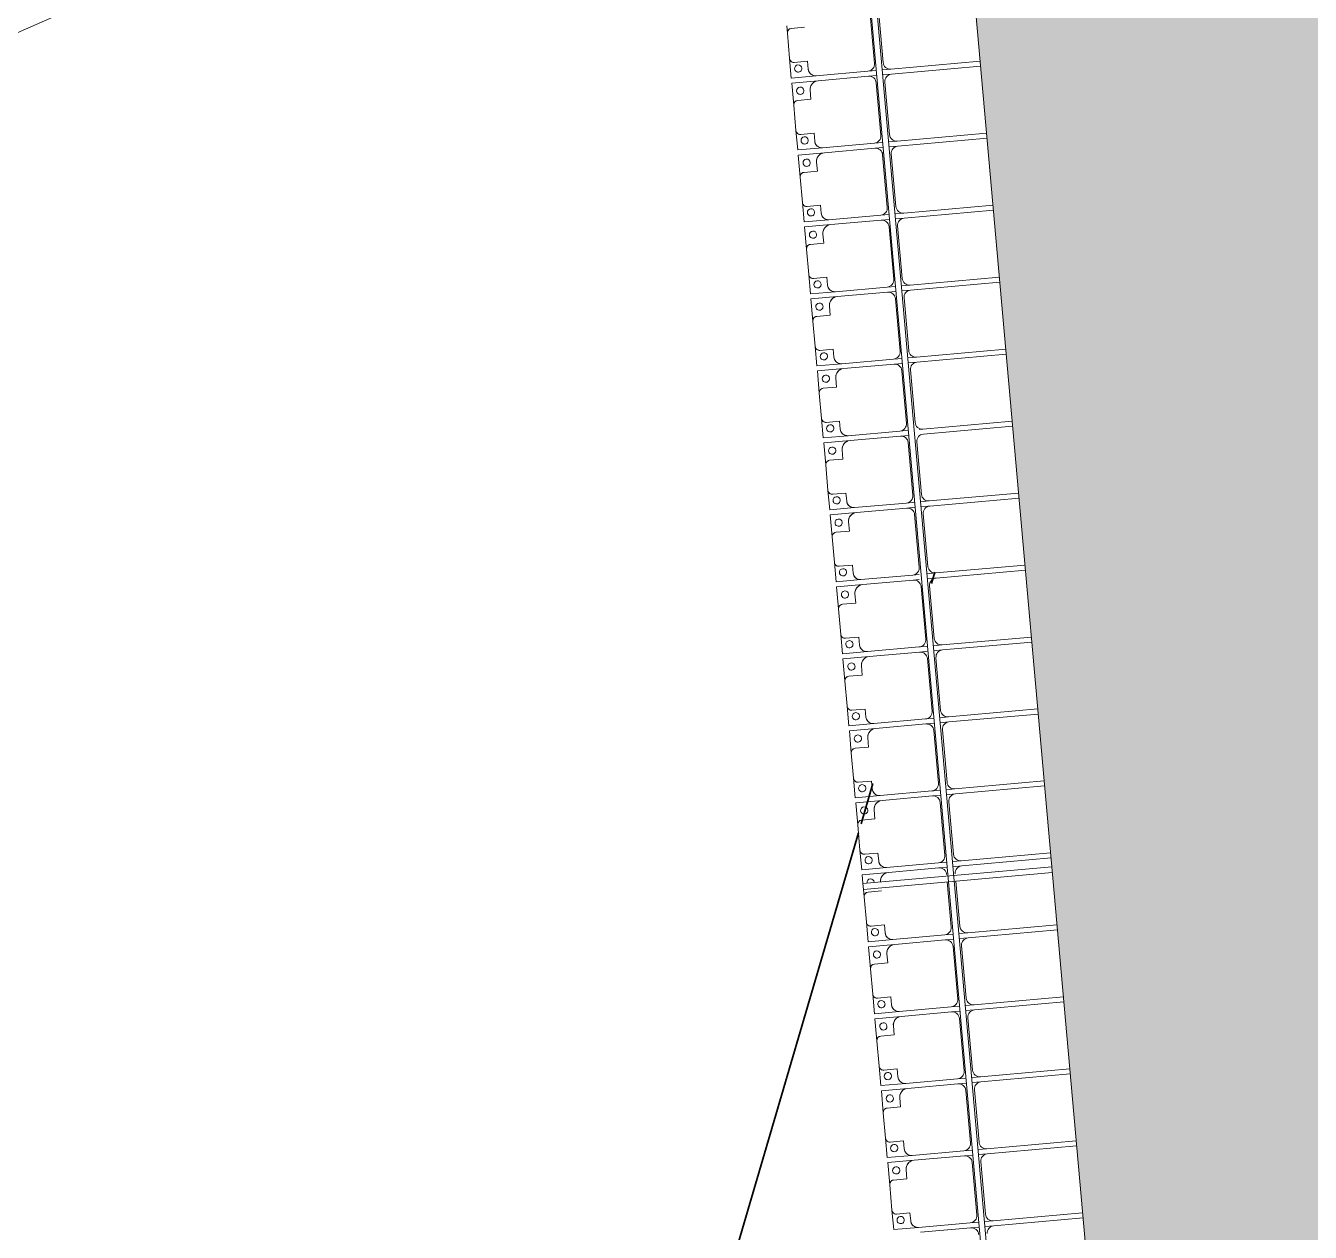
# Model space of a CAD drawing. Header units: millimetres. Extents: x -861324 to 439029, y -308065 to 694685.
# Drawn here: x -86025 to -77136, y -948 to 7401 of the extents above; entities that cross this region are included whole.
import ezdxf

# ---------------------------------------------------------------- set-up
doc = ezdxf.new("R2010")
doc.units = ezdxf.units.MM
for name, color, linetype, lineweight in [('A-DETL-GENF', 92, 'Continuous', 9), ('A-DETL-THIN', 151, 'Continuous', 9), ('A-GENM', 13, 'Continuous', 9), ('C-TOPO-MAJR', 7, 'Continuous', 35), ('C-TOPO-MINR', 7, 'Continuous', 9), ('S-BEAM', 12, 'Continuous', 9)]:
    doc.layers.add(name, color=color, linetype=linetype, lineweight=lineweight)

# ---------------------------------------------------------------- blocks, each defined once
blk = doc.blocks.new('Dải phao đi lại kèm đỡ invester - DẢI PHAO ĐI LẠI-19658-BỐ TRÍ BÈ PIN HỒ BẢN MÒNG')
at = {"layer": 'A-GENM', "color": 7}
for p, q in [((156723.4, -620.3), (156723.4, 0)), ((156758.4, 0), (156758.4, -620.3)), ((157723.4, -620.3), (157723.4, 0)), ((157758.4, 0), (157758.4, -620.3)), ((158723.4, -620.3), (158723.4, 0)), ((159258.4, 0), (159258.4, -620.3)), ((160223.4, -620.3), (160223.4, 0)), ((160258.4, 0), (160258.4, -620.3)), ((161223.4, -620.3), (161223.4, 0)), ((161258.4, 0), (161258.4, -620.3)), ((162223.4, -620.3), (162223.4, 0)), ((162258.4, 0), (162258.4, -620.3)), ((162758.4, 0), (162758.4, -620.3)), ((163223.4, -620.3), (163223.4, 0)), ((163758.4, 0), (163758.4, -620.3)), ((164723.4, -620.3), (164723.4, 0)), ((164758.4, 0), (164758.4, -620.3)), ((157223.4, -620.3), (157223.4, 0)), ((157258.4, 0), (157258.4, -620.3)), ((158223.4, -620.3), (158223.4, 0)), ((158258.4, 0), (158258.4, -620.3)), ((158758.4, 0), (158758.4, -620.3)), ((159223.4, -620.3), (159223.4, 0)), ((159723.4, -620.3), (159723.4, 0)), ((159758.4, 0), (159758.4, -620.3)), ((160723.4, -620.3), (160723.4, 0)), ((160758.4, 0), (160758.4, -620.3)), ((161723.4, -620.3), (161723.4, 0)), ((161758.4, 0), (161758.4, -620.3)), ((162723.4, -620.3), (162723.4, 0)), ((163258.4, 0), (163258.4, -620.3)), ((163723.4, -620.3), (163723.4, 0)), ((164223.4, -620.3), (164223.4, 0)), ((164258.4, 0), (164258.4, -620.3)), ((156723.4, -620.3), (156723.4, -681.1)), ((156758.4, -681.1), (156758.4, -620.3)), ((157223.4, -620.3), (157223.4, -681.1)), ((157258.4, -681.1), (157258.4, -620.3)), ((157723.4, -620.3), (157723.4, -681.1)), ((157758.4, -681.1), (157758.4, -620.3)), ((158223.4, -620.3), (158223.4, -681.1)), ((158258.4, -681.1), (158258.4, -620.3)), ((158723.4, -620.3), (158723.4, -681.1)), ((158758.4, -681.1), (158758.4, -620.3)), ((159223.4, -620.3), (159223.4, -646.3)), ((159723.4, -620.3), (159723.4, -681.1)), ((159758.4, -681.1), (159758.4, -620.3)), ((160223.4, -620.3), (160223.4, -681.1)), ((160258.4, -681.1), (160258.4, -620.3)), ((160723.4, -620.3), (160723.4, -681.1)), ((160758.4, -681.1), (160758.4, -620.3)), ((161223.4, -620.3), (161223.4, -681.1)), ((161258.4, -681.1), (161258.4, -620.3)), ((161723.4, -620.3), (161723.4, -681.1)), ((161758.4, -681.1), (161758.4, -620.3)), ((162223.4, -620.3), (162223.4, -681.1)), ((162258.4, -681.1), (162258.4, -620.3)), ((162723.4, -620.3), (162723.4, -681.1)), ((162758.4, -681.1), (162758.4, -620.3)), ((163223.4, -620.3), (163223.4, -681.1)), ((163258.4, -681.1), (163258.4, -620.3)), ((163723.4, -620.3), (163723.4, -681.1)), ((163758.4, -681.1), (163758.4, -620.3)), ((164223.4, -620.3), (164223.4, -681.1)), ((164258.4, -681.1), (164258.4, -620.3)), ((164723.4, -620.3), (164723.4, -681.1)), ((164758.4, -681.1), (164758.4, -620.3)), ((156360, -670.3), (156673.4, -670.3)), ((156808.4, -670.3), (157173.4, -670.3)), ((157308.4, -670.3), (157673.4, -670.3)), ((157808.4, -670.3), (158173.4, -670.3)), ((158308.4, -670.3), (158673.4, -670.3)), ((158808.4, -670.3), (159173.4, -670.3)), ((159308.4, -670.3), (159673.4, -670.3)), ((159808.4, -670.3), (160173.4, -670.3)), ((160308.4, -670.3), (160673.4, -670.3)), ((160808.4, -670.3), (161173.4, -670.3)), ((161308.4, -670.3), (161673.4, -670.3)), ((161808.4, -670.3), (162173.4, -670.3)), ((162360, -670.3), (162673.4, -670.3)), ((162808.4, -670.3), (163173.4, -670.3)), ((163308.4, -670.3), (163673.4, -670.3)), ((163808.4, -670.3), (164173.4, -670.3)), ((164308.4, -670.3), (164673.4, -670.3)), ((156673.4, -729.7), (156360, -729.7)), ((156723.4, -721.1), (156723.4, -779.7)), ((156723.4, -1139.7), (156723.4, -779.7)), ((156758.4, -779.7), (156758.4, -721.1)), ((156758.4, -779.7), (156758.4, -1129.7)), ((157173.4, -729.7), (156808.4, -729.7)), ((157223.4, -721.1), (157223.4, -779.7)), ((157223.4, -1139.7), (157223.4, -779.7)), ((157258.4, -779.7), (157258.4, -721.1)), ((157258.4, -779.7), (157258.4, -1129.7)), ((157673.4, -729.7), (157308.4, -729.7)), ((157723.4, -721.1), (157723.4, -779.7)), ((157723.4, -1139.7), (157723.4, -779.7)), ((157758.4, -779.7), (157758.4, -721.1)), ((157758.4, -779.7), (157758.4, -1129.7)), ((158173.4, -729.7), (157808.4, -729.7)), ((158223.4, -721.1), (158223.4, -779.7)), ((158223.4, -1139.7), (158223.4, -779.7)), ((158258.4, -779.7), (158258.4, -721.1)), ((158258.4, -779.7), (158258.4, -1129.7)), ((158673.4, -729.7), (158308.4, -729.7)), ((158723.4, -721.1), (158723.4, -779.7)), ((158723.4, -1139.7), (158723.4, -779.7)), ((158758.4, -779.7), (158758.4, -721.1)), ((158758.4, -779.7), (158758.4, -1129.7)), ((159173.4, -729.7), (158808.4, -729.7)), ((159223.4, -721.1), (159223.4, -779.7)), ((159223.4, -1139.7), (159223.4, -779.7)), ((159258.4, -779.7), (159258.4, -721.1)), ((159258.4, -779.7), (159258.4, -1129.7)), ((159673.4, -729.7), (159308.4, -729.7)), ((159723.4, -721.1), (159723.4, -779.7)), ((159723.4, -1139.7), (159723.4, -779.7)), ((159758.4, -779.7), (159758.4, -721.1)), ((159758.4, -779.7), (159758.4, -1129.7)), ((160173.4, -729.7), (159808.4, -729.7)), ((160223.4, -735.2), (160223.4, -779.7)), ((160223.4, -1139.7), (160223.4, -779.7)), ((160258.4, -779.7), (160258.4, -738.3)), ((160258.4, -779.7), (160258.4, -1129.7)), ((160673.4, -729.7), (160308.4, -729.7)), ((160723.4, -721.1), (160723.4, -779.7)), ((160723.4, -1139.7), (160723.4, -779.7)), ((160758.4, -779.7), (160758.4, -721.1)), ((160758.4, -779.7), (160758.4, -1129.7)), ((161173.4, -729.7), (160808.4, -729.7)), ((161223.4, -721.1), (161223.4, -779.7)), ((161223.4, -1139.7), (161223.4, -779.7)), ((161258.4, -779.7), (161258.4, -721.1)), ((161258.4, -779.7), (161258.4, -1129.7)), ((161673.4, -729.7), (161308.4, -729.7)), ((161723.4, -721.1), (161723.4, -779.7)), ((161723.4, -1139.7), (161723.4, -779.7)), ((161758.4, -779.7), (161758.4, -721.1)), ((161758.4, -779.7), (161758.4, -1129.7)), ((162173.4, -729.7), (161808.4, -729.7)), ((162223.4, -721.1), (162223.4, -779.7)), ((162223.4, -1139.7), (162223.4, -779.7)), ((162258.4, -779.7), (162258.4, -721.1)), ((162258.4, -779.7), (162258.4, -1129.7)), ((162673.4, -729.7), (162360, -729.7)), ((162723.4, -721.1), (162723.4, -779.7)), ((162723.4, -1139.7), (162723.4, -779.7)), ((162758.4, -779.7), (162758.4, -721.1)), ((162758.4, -779.7), (162758.4, -1129.7)), ((163173.4, -729.7), (162808.4, -729.7)), ((163223.4, -721.1), (163223.4, -779.7)), ((163223.4, -1139.7), (163223.4, -779.7)), ((163258.4, -779.7), (163258.4, -721.1)), ((163258.4, -779.7), (163258.4, -1129.7)), ((163673.4, -729.7), (163308.4, -729.7)), ((163723.4, -721.1), (163723.4, -779.7)), ((163723.4, -1139.7), (163723.4, -779.7)), ((163758.4, -779.7), (163758.4, -721.1)), ((163758.4, -779.7), (163758.4, -1129.7)), ((164173.4, -729.7), (163808.4, -729.7)), ((164223.4, -721.1), (164223.4, -779.7)), ((164223.4, -1139.7), (164223.4, -779.7)), ((164258.4, -779.7), (164258.4, -721.1)), ((164258.4, -779.7), (164258.4, -1129.7)), ((164673.4, -729.7), (164308.4, -729.7)), ((164723.4, -721.1), (164723.4, -779.7)), ((164723.4, -1139.7), (164723.4, -779.7)), ((164758.4, -779.7), (164758.4, -721.1)), ((164758.4, -779.7), (164758.4, -1129.7)), ((156381.8, -1189.7), (156381.8, -1282.2)), ((156618.2, -1282.2), (156618.2, -1189.7)), ((156618.2, -1189.7), (156673.4, -1189.7)), ((156818.4, -1189.7), (156881.8, -1189.7)), ((156881.8, -1189.7), (156881.8, -1282.2)), ((157118.2, -1282.2), (157118.2, -1189.7)), ((157118.2, -1189.7), (157173.4, -1189.7)), ((157318.4, -1189.7), (157381.8, -1189.7)), ((157381.8, -1189.7), (157381.8, -1282.2)), ((157618.2, -1282.2), (157618.2, -1189.7)), ((157618.2, -1189.7), (157673.4, -1189.7)), ((157818.4, -1189.7), (157881.8, -1189.7)), ((157881.8, -1189.7), (157881.8, -1282.2)), ((158118.2, -1282.2), (158118.2, -1189.7)), ((158118.2, -1189.7), (158173.4, -1189.7)), ((158318.4, -1189.7), (158381.8, -1189.7)), ((158381.8, -1189.7), (158381.8, -1282.2)), ((158618.2, -1282.2), (158618.2, -1189.7)), ((158618.2, -1189.7), (158673.4, -1189.7)), ((158818.4, -1189.7), (158881.8, -1189.7)), ((158881.8, -1189.7), (158881.8, -1282.2)), ((159118.2, -1282.2), (159118.2, -1189.7)), ((159118.2, -1189.7), (159173.4, -1189.7)), ((159318.4, -1189.7), (159381.8, -1189.7)), ((159381.8, -1189.7), (159381.8, -1282.2)), ((159618.2, -1282.2), (159618.2, -1189.7)), ((159618.2, -1189.7), (159673.4, -1189.7)), ((159818.4, -1189.7), (159881.8, -1189.7)), ((159881.8, -1189.7), (159881.8, -1282.2)), ((160118.2, -1282.2), (160118.2, -1189.7)), ((160118.2, -1189.7), (160173.4, -1189.7)), ((160318.4, -1189.7), (160381.8, -1189.7)), ((160381.8, -1189.7), (160381.8, -1282.2)), ((160618.2, -1282.2), (160618.2, -1189.7)), ((160618.2, -1189.7), (160673.4, -1189.7)), ((160818.4, -1189.7), (160881.8, -1189.7)), ((160881.8, -1189.7), (160881.8, -1282.2)), ((161118.2, -1282.2), (161118.2, -1189.7)), ((161118.2, -1189.7), (161173.4, -1189.7)), ((161318.4, -1189.7), (161381.8, -1189.7)), ((161381.8, -1189.7), (161381.8, -1282.2)), ((161618.2, -1282.2), (161618.2, -1189.7)), ((161618.2, -1189.7), (161673.4, -1189.7)), ((161818.4, -1189.7), (161881.8, -1189.7)), ((161881.8, -1189.7), (161881.8, -1282.2)), ((162118.2, -1282.2), (162118.2, -1189.7)), ((162118.2, -1189.7), (162173.4, -1189.7)), ((162381.8, -1189.7), (162381.8, -1282.2)), ((162618.2, -1282.2), (162618.2, -1189.7)), ((162618.2, -1189.7), (162673.4, -1189.7)), ((162818.4, -1189.7), (162881.8, -1189.7)), ((162881.8, -1189.7), (162881.8, -1282.2)), ((163118.2, -1282.2), (163118.2, -1189.7)), ((163118.2, -1189.7), (163173.4, -1189.7)), ((163318.4, -1189.7), (163381.8, -1189.7)), ((163381.8, -1189.7), (163381.8, -1282.2)), ((163618.2, -1282.2), (163618.2, -1189.7)), ((163618.2, -1189.7), (163673.4, -1189.7)), ((163818.4, -1189.7), (163881.8, -1189.7)), ((163881.8, -1189.7), (163881.8, -1282.2)), ((164118.2, -1282.2), (164118.2, -1189.7)), ((164118.2, -1189.7), (164173.4, -1189.7)), ((164318.4, -1189.7), (164381.8, -1189.7)), ((164381.8, -1189.7), (164381.8, -1282.2)), ((164618.2, -1282.2), (164618.2, -1189.7)), ((164618.2, -1189.7), (164673.4, -1189.7)), ((156411.8, -1312.2), (156588.2, -1312.2)), ((156911.8, -1312.2), (157088.2, -1312.2)), ((157411.8, -1312.2), (157588.2, -1312.2)), ((157911.8, -1312.2), (158088.2, -1312.2)), ((158411.8, -1312.2), (158588.2, -1312.2)), ((158911.8, -1312.2), (159088.2, -1312.2)), ((159411.8, -1312.2), (159588.2, -1312.2)), ((159911.8, -1312.2), (160088.2, -1312.2)), ((160411.8, -1312.2), (160588.2, -1312.2)), ((160911.8, -1312.2), (161088.2, -1312.2)), ((161411.8, -1312.2), (161588.2, -1312.2)), ((161911.8, -1312.2), (162088.2, -1312.2)), ((162411.8, -1312.2), (162588.2, -1312.2)), ((162911.8, -1312.2), (163088.2, -1312.2)), ((163411.8, -1312.2), (163588.2, -1312.2)), ((163911.8, -1312.2), (164088.2, -1312.2)), ((164411.8, -1312.2), (164588.2, -1312.2))]:
    blk.add_line(p, q, dxfattribs=at)
at = {"layer": 'A-GENM', "color": 9}
for p, q in [((156723.4, -620.3), (156723.4, -681.1)), ((156758.4, -681.1), (156758.4, -620.3)), ((157223.4, -620.3), (157223.4, -681.1)), ((157258.4, -681.1), (157258.4, -620.3)), ((157723.4, -620.3), (157723.4, -681.1)), ((157758.4, -681.1), (157758.4, -620.3)), ((158223.4, -620.3), (158223.4, -681.1)), ((158258.4, -681.1), (158258.4, -620.3)), ((158723.4, -620.3), (158723.4, -681.1)), ((158758.4, -681.1), (158758.4, -620.3)), ((159723.4, -620.3), (159723.4, -681.1)), ((159758.4, -681.1), (159758.4, -620.3)), ((160223.4, -620.3), (160223.4, -681.1)), ((160258.4, -681.1), (160258.4, -620.3)), ((160723.4, -620.3), (160723.4, -681.1)), ((160758.4, -681.1), (160758.4, -620.3)), ((161223.4, -620.3), (161223.4, -681.1)), ((161258.4, -681.1), (161258.4, -620.3)), ((161723.4, -620.3), (161723.4, -681.1)), ((161758.4, -681.1), (161758.4, -620.3)), ((162223.4, -620.3), (162223.4, -681.1)), ((162258.4, -681.1), (162258.4, -620.3)), ((162723.4, -620.3), (162723.4, -681.1)), ((162758.4, -681.1), (162758.4, -620.3)), ((163223.4, -620.3), (163223.4, -681.1)), ((163258.4, -681.1), (163258.4, -620.3)), ((163723.4, -620.3), (163723.4, -681.1)), ((163758.4, -681.1), (163758.4, -620.3)), ((164223.4, -620.3), (164223.4, -681.1)), ((164258.4, -681.1), (164258.4, -620.3)), ((164723.4, -620.3), (164723.4, -681.1)), ((164758.4, -681.1), (164758.4, -620.3)), ((156723.4, -721.1), (156723.4, -779.7)), ((156758.4, -779.7), (156758.4, -721.1)), ((157223.4, -721.1), (157223.4, -779.7)), ((157258.4, -779.7), (157258.4, -721.1)), ((157723.4, -721.1), (157723.4, -779.7)), ((157758.4, -779.7), (157758.4, -721.1)), ((158223.4, -721.1), (158223.4, -779.7)), ((158258.4, -779.7), (158258.4, -721.1)), ((158723.4, -721.1), (158723.4, -779.7)), ((158758.4, -779.7), (158758.4, -721.1)), ((159223.4, -721.1), (159223.4, -779.7)), ((159258.4, -779.7), (159258.4, -721.1)), ((159723.4, -721.1), (159723.4, -779.7)), ((159758.4, -779.7), (159758.4, -721.1)), ((160223.4, -735.2), (160223.4, -779.7)), ((160258.4, -779.7), (160258.4, -738.3)), ((160723.4, -721.1), (160723.4, -779.7)), ((160758.4, -779.7), (160758.4, -721.1)), ((161223.4, -721.1), (161223.4, -779.7)), ((161258.4, -779.7), (161258.4, -721.1)), ((161723.4, -721.1), (161723.4, -779.7)), ((161758.4, -779.7), (161758.4, -721.1)), ((162223.4, -721.1), (162223.4, -779.7)), ((162258.4, -779.7), (162258.4, -721.1)), ((162723.4, -721.1), (162723.4, -779.7)), ((162758.4, -779.7), (162758.4, -721.1)), ((163223.4, -721.1), (163223.4, -779.7)), ((163258.4, -779.7), (163258.4, -721.1)), ((163723.4, -721.1), (163723.4, -779.7)), ((163758.4, -779.7), (163758.4, -721.1)), ((164223.4, -721.1), (164223.4, -779.7)), ((164258.4, -779.7), (164258.4, -721.1)), ((164723.4, -721.1), (164723.4, -779.7)), ((164758.4, -779.7), (164758.4, -721.1)), ((156723.4, -1139.7), (156723.4, -1312.2)), ((156723.4, -1312.2), (156723.4, -1139.7)), ((156758.4, -1312.2), (156758.4, -1129.7)), ((156758.4, -1129.7), (156758.4, -1312.2)), ((157223.4, -1139.7), (157223.4, -1312.2)), ((157223.4, -1312.2), (157223.4, -1139.7)), ((157258.4, -1312.2), (157258.4, -1129.7)), ((157258.4, -1129.7), (157258.4, -1312.2)), ((157723.4, -1139.7), (157723.4, -1312.2)), ((157723.4, -1312.2), (157723.4, -1139.7)), ((157758.4, -1312.2), (157758.4, -1129.7)), ((157758.4, -1129.7), (157758.4, -1312.2)), ((158223.4, -1139.7), (158223.4, -1312.2)), ((158223.4, -1312.2), (158223.4, -1139.7)), ((158258.4, -1312.2), (158258.4, -1129.7)), ((158258.4, -1129.7), (158258.4, -1312.2)), ((158723.4, -1139.7), (158723.4, -1312.2)), ((158723.4, -1312.2), (158723.4, -1139.7)), ((158758.4, -1312.2), (158758.4, -1129.7)), ((158758.4, -1129.7), (158758.4, -1312.2)), ((159223.4, -1139.7), (159223.4, -1312.2)), ((159223.4, -1312.2), (159223.4, -1139.7)), ((159258.4, -1312.2), (159258.4, -1129.7)), ((159258.4, -1129.7), (159258.4, -1312.2)), ((159723.4, -1139.7), (159723.4, -1312.2)), ((159723.4, -1312.2), (159723.4, -1139.7)), ((159758.4, -1312.2), (159758.4, -1129.7)), ((159758.4, -1129.7), (159758.4, -1312.2)), ((160223.4, -1139.7), (160223.4, -1312.2)), ((160223.4, -1312.2), (160223.4, -1139.7)), ((160258.4, -1312.2), (160258.4, -1129.7)), ((160258.4, -1129.7), (160258.4, -1312.2)), ((160723.4, -1139.7), (160723.4, -1312.2)), ((160723.4, -1312.2), (160723.4, -1139.7)), ((160758.4, -1312.2), (160758.4, -1129.7)), ((160758.4, -1129.7), (160758.4, -1312.2)), ((161223.4, -1139.7), (161223.4, -1312.2)), ((161223.4, -1312.2), (161223.4, -1139.7)), ((161258.4, -1312.2), (161258.4, -1129.7)), ((161258.4, -1129.7), (161258.4, -1312.2)), ((161723.4, -1139.7), (161723.4, -1312.2)), ((161723.4, -1312.2), (161723.4, -1139.7)), ((161758.4, -1312.2), (161758.4, -1129.7)), ((161758.4, -1129.7), (161758.4, -1312.2)), ((162223.4, -1139.7), (162223.4, -1312.2)), ((162223.4, -1312.2), (162223.4, -1139.7)), ((162258.4, -1312.2), (162258.4, -1129.7)), ((162258.4, -1129.7), (162258.4, -1312.2)), ((162723.4, -1139.7), (162723.4, -1312.2)), ((162723.4, -1312.2), (162723.4, -1139.7)), ((162758.4, -1312.2), (162758.4, -1129.7)), ((162758.4, -1129.7), (162758.4, -1312.2)), ((163223.4, -1139.7), (163223.4, -1312.2)), ((163223.4, -1312.2), (163223.4, -1139.7)), ((163258.4, -1312.2), (163258.4, -1129.7)), ((163258.4, -1129.7), (163258.4, -1312.2)), ((163723.4, -1139.7), (163723.4, -1312.2)), ((163723.4, -1312.2), (163723.4, -1139.7)), ((163758.4, -1312.2), (163758.4, -1129.7)), ((163758.4, -1129.7), (163758.4, -1312.2)), ((164223.4, -1139.7), (164223.4, -1312.2)), ((164223.4, -1312.2), (164223.4, -1139.7)), ((164258.4, -1312.2), (164258.4, -1129.7)), ((164258.4, -1129.7), (164258.4, -1312.2)), ((164723.4, -1139.7), (164723.4, -1312.2)), ((164723.4, -1312.2), (164723.4, -1139.7)), ((156381.8, -1282.2), (156381.8, -1189.7)), ((156381.8, -1189.7), (156381.8, -1282.2)), ((156381.8, -1282.2), (156381.8, -1189.7)), ((156673.4, -1189.7), (156618.2, -1189.7)), ((156618.2, -1189.7), (156618.2, -1282.2)), ((156618.2, -1282.2), (156618.2, -1189.7)), ((156618.2, -1189.7), (156618.2, -1282.2)), ((156618.2, -1189.7), (156673.4, -1189.7)), ((156673.4, -1189.7), (156618.2, -1189.7)), ((156881.8, -1189.7), (156818.4, -1189.7)), ((156818.4, -1189.7), (156881.8, -1189.7)), ((156881.8, -1189.7), (156818.4, -1189.7)), ((156881.8, -1282.2), (156881.8, -1189.7)), ((156881.8, -1189.7), (156881.8, -1282.2)), ((156881.8, -1282.2), (156881.8, -1189.7)), ((157173.4, -1189.7), (157118.2, -1189.7)), ((157118.2, -1189.7), (157118.2, -1282.2)), ((157118.2, -1282.2), (157118.2, -1189.7)), ((157118.2, -1189.7), (157118.2, -1282.2)), ((157118.2, -1189.7), (157173.4, -1189.7)), ((157173.4, -1189.7), (157118.2, -1189.7)), ((157381.8, -1189.7), (157318.4, -1189.7)), ((157318.4, -1189.7), (157381.8, -1189.7)), ((157381.8, -1189.7), (157318.4, -1189.7)), ((157381.8, -1282.2), (157381.8, -1189.7)), ((157381.8, -1189.7), (157381.8, -1282.2)), ((157381.8, -1282.2), (157381.8, -1189.7)), ((157673.4, -1189.7), (157618.2, -1189.7)), ((157618.2, -1189.7), (157618.2, -1282.2)), ((157618.2, -1282.2), (157618.2, -1189.7)), ((157618.2, -1189.7), (157618.2, -1282.2)), ((157618.2, -1189.7), (157673.4, -1189.7)), ((157673.4, -1189.7), (157618.2, -1189.7)), ((157881.8, -1189.7), (157818.4, -1189.7)), ((157818.4, -1189.7), (157881.8, -1189.7)), ((157881.8, -1189.7), (157818.4, -1189.7)), ((157881.8, -1282.2), (157881.8, -1189.7)), ((157881.8, -1189.7), (157881.8, -1282.2)), ((157881.8, -1282.2), (157881.8, -1189.7)), ((158173.4, -1189.7), (158118.2, -1189.7)), ((158118.2, -1189.7), (158118.2, -1282.2)), ((158118.2, -1282.2), (158118.2, -1189.7)), ((158118.2, -1189.7), (158118.2, -1282.2)), ((158118.2, -1189.7), (158173.4, -1189.7)), ((158173.4, -1189.7), (158118.2, -1189.7)), ((158381.8, -1189.7), (158318.4, -1189.7)), ((158318.4, -1189.7), (158381.8, -1189.7)), ((158381.8, -1189.7), (158318.4, -1189.7)), ((158381.8, -1282.2), (158381.8, -1189.7)), ((158381.8, -1189.7), (158381.8, -1282.2)), ((158381.8, -1282.2), (158381.8, -1189.7)), ((158673.4, -1189.7), (158618.2, -1189.7)), ((158618.2, -1189.7), (158618.2, -1282.2)), ((158618.2, -1282.2), (158618.2, -1189.7)), ((158618.2, -1189.7), (158618.2, -1282.2)), ((158618.2, -1189.7), (158673.4, -1189.7)), ((158673.4, -1189.7), (158618.2, -1189.7)), ((158881.8, -1189.7), (158818.4, -1189.7)), ((158818.4, -1189.7), (158881.8, -1189.7)), ((158881.8, -1189.7), (158818.4, -1189.7)), ((158881.8, -1282.2), (158881.8, -1189.7)), ((158881.8, -1189.7), (158881.8, -1282.2)), ((158881.8, -1282.2), (158881.8, -1189.7)), ((159173.4, -1189.7), (159118.2, -1189.7)), ((159118.2, -1189.7), (159118.2, -1282.2)), ((159118.2, -1282.2), (159118.2, -1189.7)), ((159118.2, -1189.7), (159118.2, -1282.2)), ((159118.2, -1189.7), (159173.4, -1189.7)), ((159173.4, -1189.7), (159118.2, -1189.7)), ((159381.8, -1189.7), (159318.4, -1189.7)), ((159318.4, -1189.7), (159381.8, -1189.7)), ((159381.8, -1189.7), (159318.4, -1189.7)), ((159381.8, -1282.2), (159381.8, -1189.7)), ((159381.8, -1189.7), (159381.8, -1282.2)), ((159381.8, -1282.2), (159381.8, -1189.7)), ((159673.4, -1189.7), (159618.2, -1189.7)), ((159618.2, -1189.7), (159618.2, -1282.2)), ((159618.2, -1282.2), (159618.2, -1189.7)), ((159618.2, -1189.7), (159618.2, -1282.2)), ((159618.2, -1189.7), (159673.4, -1189.7)), ((159673.4, -1189.7), (159618.2, -1189.7)), ((159881.8, -1189.7), (159818.4, -1189.7)), ((159818.4, -1189.7), (159881.8, -1189.7)), ((159881.8, -1189.7), (159818.4, -1189.7)), ((159881.8, -1282.2), (159881.8, -1189.7)), ((159881.8, -1189.7), (159881.8, -1282.2)), ((159881.8, -1282.2), (159881.8, -1189.7)), ((160173.4, -1189.7), (160118.2, -1189.7)), ((160118.2, -1189.7), (160118.2, -1282.2)), ((160118.2, -1282.2), (160118.2, -1189.7)), ((160118.2, -1189.7), (160118.2, -1282.2)), ((160118.2, -1189.7), (160173.4, -1189.7)), ((160173.4, -1189.7), (160118.2, -1189.7)), ((160381.8, -1189.7), (160318.4, -1189.7)), ((160318.4, -1189.7), (160381.8, -1189.7)), ((160381.8, -1189.7), (160318.4, -1189.7)), ((160381.8, -1282.2), (160381.8, -1189.7)), ((160381.8, -1189.7), (160381.8, -1282.2)), ((160381.8, -1282.2), (160381.8, -1189.7)), ((160673.4, -1189.7), (160618.2, -1189.7)), ((160618.2, -1189.7), (160618.2, -1282.2)), ((160618.2, -1282.2), (160618.2, -1189.7)), ((160618.2, -1189.7), (160618.2, -1282.2)), ((160618.2, -1189.7), (160673.4, -1189.7)), ((160673.4, -1189.7), (160618.2, -1189.7)), ((160881.8, -1189.7), (160818.4, -1189.7)), ((160818.4, -1189.7), (160881.8, -1189.7)), ((160881.8, -1189.7), (160818.4, -1189.7)), ((160881.8, -1282.2), (160881.8, -1189.7)), ((160881.8, -1189.7), (160881.8, -1282.2)), ((160881.8, -1282.2), (160881.8, -1189.7)), ((161173.4, -1189.7), (161118.2, -1189.7)), ((161118.2, -1189.7), (161118.2, -1282.2)), ((161118.2, -1282.2), (161118.2, -1189.7)), ((161118.2, -1189.7), (161118.2, -1282.2)), ((161118.2, -1189.7), (161173.4, -1189.7)), ((161173.4, -1189.7), (161118.2, -1189.7)), ((161381.8, -1189.7), (161318.4, -1189.7)), ((161318.4, -1189.7), (161381.8, -1189.7)), ((161381.8, -1189.7), (161318.4, -1189.7)), ((161381.8, -1282.2), (161381.8, -1189.7)), ((161381.8, -1189.7), (161381.8, -1282.2)), ((161381.8, -1282.2), (161381.8, -1189.7)), ((161673.4, -1189.7), (161618.2, -1189.7)), ((161618.2, -1189.7), (161618.2, -1282.2)), ((161618.2, -1282.2), (161618.2, -1189.7)), ((161618.2, -1189.7), (161618.2, -1282.2)), ((161618.2, -1189.7), (161673.4, -1189.7)), ((161673.4, -1189.7), (161618.2, -1189.7)), ((161881.8, -1189.7), (161818.4, -1189.7)), ((161818.4, -1189.7), (161881.8, -1189.7)), ((161881.8, -1189.7), (161818.4, -1189.7)), ((161881.8, -1282.2), (161881.8, -1189.7)), ((161881.8, -1189.7), (161881.8, -1282.2)), ((161881.8, -1282.2), (161881.8, -1189.7)), ((162173.4, -1189.7), (162118.2, -1189.7)), ((162118.2, -1189.7), (162118.2, -1282.2)), ((162118.2, -1282.2), (162118.2, -1189.7)), ((162118.2, -1189.7), (162118.2, -1282.2)), ((162118.2, -1189.7), (162173.4, -1189.7)), ((162173.4, -1189.7), (162118.2, -1189.7)), ((162381.8, -1282.2), (162381.8, -1189.7)), ((162381.8, -1189.7), (162381.8, -1282.2)), ((162381.8, -1282.2), (162381.8, -1189.7)), ((162673.4, -1189.7), (162618.2, -1189.7)), ((162618.2, -1189.7), (162618.2, -1282.2)), ((162618.2, -1282.2), (162618.2, -1189.7)), ((162618.2, -1189.7), (162618.2, -1282.2)), ((162618.2, -1189.7), (162673.4, -1189.7)), ((162673.4, -1189.7), (162618.2, -1189.7)), ((162881.8, -1189.7), (162818.4, -1189.7)), ((162818.4, -1189.7), (162881.8, -1189.7)), ((162881.8, -1189.7), (162818.4, -1189.7)), ((162881.8, -1282.2), (162881.8, -1189.7)), ((162881.8, -1189.7), (162881.8, -1282.2)), ((162881.8, -1282.2), (162881.8, -1189.7)), ((163173.4, -1189.7), (163118.2, -1189.7)), ((163118.2, -1189.7), (163118.2, -1282.2)), ((163118.2, -1282.2), (163118.2, -1189.7)), ((163118.2, -1189.7), (163118.2, -1282.2)), ((163118.2, -1189.7), (163173.4, -1189.7)), ((163173.4, -1189.7), (163118.2, -1189.7)), ((163381.8, -1189.7), (163318.4, -1189.7)), ((163318.4, -1189.7), (163381.8, -1189.7)), ((163381.8, -1189.7), (163318.4, -1189.7)), ((163381.8, -1282.2), (163381.8, -1189.7)), ((163381.8, -1189.7), (163381.8, -1282.2)), ((163381.8, -1282.2), (163381.8, -1189.7)), ((163673.4, -1189.7), (163618.2, -1189.7)), ((163618.2, -1189.7), (163618.2, -1282.2)), ((163618.2, -1282.2), (163618.2, -1189.7)), ((163618.2, -1189.7), (163618.2, -1282.2)), ((163618.2, -1189.7), (163673.4, -1189.7)), ((163673.4, -1189.7), (163618.2, -1189.7)), ((163881.8, -1189.7), (163818.4, -1189.7)), ((163818.4, -1189.7), (163881.8, -1189.7)), ((163881.8, -1189.7), (163818.4, -1189.7)), ((163881.8, -1282.2), (163881.8, -1189.7)), ((163881.8, -1189.7), (163881.8, -1282.2)), ((163881.8, -1282.2), (163881.8, -1189.7)), ((164173.4, -1189.7), (164118.2, -1189.7)), ((164118.2, -1189.7), (164118.2, -1282.2)), ((164118.2, -1282.2), (164118.2, -1189.7)), ((164118.2, -1189.7), (164118.2, -1282.2)), ((164118.2, -1189.7), (164173.4, -1189.7)), ((164173.4, -1189.7), (164118.2, -1189.7)), ((164381.8, -1189.7), (164318.4, -1189.7)), ((164318.4, -1189.7), (164381.8, -1189.7)), ((164381.8, -1189.7), (164318.4, -1189.7)), ((164381.8, -1282.2), (164381.8, -1189.7)), ((164381.8, -1189.7), (164381.8, -1282.2)), ((164381.8, -1282.2), (164381.8, -1189.7)), ((164673.4, -1189.7), (164618.2, -1189.7)), ((164618.2, -1189.7), (164618.2, -1282.2)), ((164618.2, -1282.2), (164618.2, -1189.7)), ((164618.2, -1189.7), (164618.2, -1282.2)), ((164618.2, -1189.7), (164673.4, -1189.7)), ((164673.4, -1189.7), (164618.2, -1189.7)), ((156411.8, -1312.2), (156360, -1312.2)), ((156360, -1312.2), (156411.8, -1312.2)), ((156723.4, -1312.2), (156588.2, -1312.2)), ((156588.2, -1312.2), (156723.4, -1312.2)), ((156911.8, -1312.2), (156758.4, -1312.2)), ((156758.4, -1312.2), (156911.8, -1312.2)), ((157223.4, -1312.2), (157088.2, -1312.2)), ((157088.2, -1312.2), (157223.4, -1312.2)), ((157411.8, -1312.2), (157258.4, -1312.2)), ((157258.4, -1312.2), (157411.8, -1312.2)), ((157723.4, -1312.2), (157588.2, -1312.2)), ((157588.2, -1312.2), (157723.4, -1312.2)), ((157911.8, -1312.2), (157758.4, -1312.2)), ((157758.4, -1312.2), (157911.8, -1312.2)), ((158223.4, -1312.2), (158088.2, -1312.2)), ((158088.2, -1312.2), (158223.4, -1312.2)), ((158411.8, -1312.2), (158258.4, -1312.2)), ((158258.4, -1312.2), (158411.8, -1312.2)), ((158723.4, -1312.2), (158588.2, -1312.2)), ((158588.2, -1312.2), (158723.4, -1312.2)), ((158911.8, -1312.2), (158758.4, -1312.2)), ((158758.4, -1312.2), (158911.8, -1312.2)), ((159223.4, -1312.2), (159088.2, -1312.2)), ((159088.2, -1312.2), (159223.4, -1312.2)), ((159411.8, -1312.2), (159258.4, -1312.2)), ((159258.4, -1312.2), (159411.8, -1312.2)), ((159723.4, -1312.2), (159588.2, -1312.2)), ((159588.2, -1312.2), (159723.4, -1312.2)), ((159911.8, -1312.2), (159758.4, -1312.2)), ((159758.4, -1312.2), (159911.8, -1312.2)), ((160223.4, -1312.2), (160088.2, -1312.2)), ((160088.2, -1312.2), (160223.4, -1312.2)), ((160411.8, -1312.2), (160258.4, -1312.2)), ((160258.4, -1312.2), (160411.8, -1312.2)), ((160723.4, -1312.2), (160588.2, -1312.2)), ((160588.2, -1312.2), (160723.4, -1312.2)), ((160911.8, -1312.2), (160758.4, -1312.2)), ((160758.4, -1312.2), (160911.8, -1312.2)), ((161223.4, -1312.2), (161088.2, -1312.2)), ((161088.2, -1312.2), (161223.4, -1312.2)), ((161411.8, -1312.2), (161258.4, -1312.2)), ((161258.4, -1312.2), (161411.8, -1312.2)), ((161723.4, -1312.2), (161588.2, -1312.2)), ((161588.2, -1312.2), (161723.4, -1312.2)), ((161911.8, -1312.2), (161758.4, -1312.2)), ((161758.4, -1312.2), (161911.8, -1312.2)), ((162223.4, -1312.2), (162088.2, -1312.2)), ((162088.2, -1312.2), (162223.4, -1312.2)), ((162320, -1312.2), (162258.4, -1312.2)), ((162258.4, -1312.2), (162320, -1312.2)), ((162411.8, -1312.2), (162360, -1312.2)), ((162360, -1312.2), (162411.8, -1312.2)), ((162723.4, -1312.2), (162588.2, -1312.2)), ((162588.2, -1312.2), (162723.4, -1312.2)), ((162911.8, -1312.2), (162758.4, -1312.2)), ((162758.4, -1312.2), (162911.8, -1312.2)), ((163223.4, -1312.2), (163088.2, -1312.2)), ((163088.2, -1312.2), (163223.4, -1312.2)), ((163411.8, -1312.2), (163258.4, -1312.2)), ((163258.4, -1312.2), (163411.8, -1312.2)), ((163723.4, -1312.2), (163588.2, -1312.2)), ((163588.2, -1312.2), (163723.4, -1312.2)), ((163911.8, -1312.2), (163758.4, -1312.2)), ((163758.4, -1312.2), (163911.8, -1312.2)), ((164223.4, -1312.2), (164088.2, -1312.2)), ((164088.2, -1312.2), (164223.4, -1312.2)), ((164411.8, -1312.2), (164258.4, -1312.2)), ((164258.4, -1312.2), (164411.8, -1312.2)), ((164723.4, -1312.2), (164588.2, -1312.2)), ((164588.2, -1312.2), (164723.4, -1312.2))]:
    blk.add_line(p, q, dxfattribs=at)
at = {"layer": 'A-GENM', "color": 7}
for centre, radius, start, end in [((156673.4, -620.3), 50, 270, 0), ((156808.4, -620.3), 50, 180, 270), ((157173.4, -620.3), 50, 270, 360), ((157308.4, -620.3), 50, 180, 270), ((157673.4, -620.3), 50, 270, 360), ((157808.4, -620.3), 50, 180, 270), ((158173.4, -620.3), 50, 270, 0), ((158308.4, -620.3), 50, 180, 270), ((158673.4, -620.3), 50, 270, 360), ((158808.4, -620.3), 50, 180, 270), ((159173.4, -620.3), 50, 270, 360), ((159308.4, -620.3), 50, 180, 270), ((159673.4, -620.3), 50, 270, 0), ((159808.4, -620.3), 50, 180, 270), ((160173.4, -620.3), 50, 270, 360), ((160308.4, -620.3), 50, 180, 270), ((160673.4, -620.3), 50, 270, 360), ((160808.4, -620.3), 50, 180, 270), ((161173.4, -620.3), 50, 270, 0), ((161308.4, -620.3), 50, 180, 270), ((161673.4, -620.3), 50, 270, 360), ((161808.4, -620.3), 50, 180, 270), ((162173.4, -620.3), 50, 270, 360), ((162308.4, -620.3), 50, 180, 270), ((162673.4, -620.3), 50, 270, 0), ((162808.4, -620.3), 50, 180, 270), ((163173.4, -620.3), 50, 270, 360), ((163308.4, -620.3), 50, 180, 270), ((163673.4, -620.3), 50, 270, 0), ((163808.4, -620.3), 50, 180, 270), ((164173.4, -620.3), 50, 270, 0), ((164308.4, -620.3), 50, 180, 270), ((164673.4, -620.3), 50, 270, 360), ((164808.4, -620.3), 50, 180, 270), ((156673.4, -779.7), 50, 360, 90), ((156808.4, -779.7), 50, 90, 180), ((157173.4, -779.7), 50, 360, 90), ((157308.4, -779.7), 50, 90, 180), ((157673.4, -779.7), 50, 360, 90), ((157808.4, -779.7), 50, 90, 180), ((158173.4, -779.7), 50, 360, 90), ((158308.4, -779.7), 50, 90, 180), ((158673.4, -779.7), 50, 360, 90), ((158808.4, -779.7), 50, 90, 180), ((159173.4, -779.7), 50, 360, 90), ((159308.4, -779.7), 50, 90, 180), ((159673.4, -779.7), 50, 360, 90), ((159808.4, -779.7), 50, 90, 180), ((160173.4, -779.7), 50, 360, 90), ((160308.4, -779.7), 50, 90, 180), ((160673.4, -779.7), 50, 0.01284, 90), ((160808.4, -779.7), 50, 90, 180), ((161173.4, -779.7), 50, 360, 90), ((161308.4, -779.7), 50, 90, 180), ((161673.4, -779.7), 50, 360, 90), ((161808.4, -779.7), 50, 90, 180), ((162173.4, -779.7), 50, 360, 90), ((162308.4, -779.7), 50, 90, 180), ((162673.4, -779.7), 50, 360, 90), ((162808.4, -779.7), 50, 90, 180), ((163173.4, -779.7), 50, 360, 90), ((163308.4, -779.7), 50, 90, 180), ((163673.4, -779.7), 50, 360, 90), ((163808.4, -779.7), 50, 90, 180), ((164173.4, -779.7), 50, 360, 90), ((164308.4, -779.7), 50, 90, 180), ((164673.4, -779.7), 50, 360, 90), ((164808.4, -779.7), 50, 90, 180), ((156673.4, -1139.7), 50, 270, 360), ((156818.4, -1129.7), 60, 180, 270), ((157173.4, -1139.7), 50, 270, 360), ((157318.4, -1129.7), 60, 180, 270), ((157673.4, -1139.7), 50, 270, 360), ((157818.4, -1129.7), 60, 180, 270), ((158173.4, -1139.7), 50, 270, 360), ((158318.4, -1129.7), 60, 180, 270), ((158673.4, -1139.7), 50, 270, 360), ((158818.4, -1129.7), 60, 180, 270), ((159173.4, -1139.7), 50, 270, 360), ((159318.4, -1129.7), 60, 180, 270), ((159673.4, -1139.7), 50, 270, 360), ((159818.4, -1129.7), 60, 180, 270), ((160173.4, -1139.7), 50, 270, 360), ((160318.4, -1129.7), 60, 180, 270), ((160673.4, -1139.7), 50, 270, 360), ((160818.4, -1129.7), 60, 180, 270), ((161173.4, -1139.7), 50, 270, 360), ((161318.4, -1129.7), 60, 180, 270), ((161673.4, -1139.7), 50, 270, 360), ((161818.4, -1129.7), 60, 180, 270), ((162173.4, -1139.7), 50, 270, 360), ((162318.4, -1129.7), 60, 180, 270), ((162673.4, -1139.7), 50, 270, 360), ((162818.4, -1129.7), 60, 180, 270), ((163173.4, -1139.7), 50, 270, 360), ((163318.4, -1129.7), 60, 180, 270), ((163673.4, -1139.7), 50, 270, 360), ((163818.4, -1129.7), 60, 180, 270), ((164173.4, -1139.7), 50, 270, 360), ((164318.4, -1129.7), 60, 180, 270), ((164673.4, -1139.7), 50, 270, 360), ((156411.8, -1282.2), 30, 180, 270), ((156588.2, -1282.2), 30, 270, 0), ((156911.8, -1282.2), 30, 180, 270), ((157088.2, -1282.2), 30, 270, 0), ((157411.8, -1282.2), 30, 180, 270), ((157588.2, -1282.2), 30, 270, 0), ((157911.8, -1282.2), 30, 180, 270), ((158088.2, -1282.2), 30, 270, 0), ((158411.8, -1282.2), 30, 180, 270), ((158588.2, -1282.2), 30, 270, 0), ((158911.8, -1282.2), 30, 180, 270), ((159088.2, -1282.2), 30, 270, 0), ((159411.8, -1282.2), 30, 180, 270), ((159588.2, -1282.2), 30, 270, 0), ((159911.8, -1282.2), 30, 180, 270), ((160088.2, -1282.2), 30, 270, 0), ((160411.8, -1282.2), 30, 180, 270), ((160588.2, -1282.2), 30, 270, 0), ((160911.8, -1282.2), 30, 180, 270), ((161088.2, -1282.2), 30, 270, 0), ((161411.8, -1282.2), 30, 180, 270), ((161588.2, -1282.2), 30, 270, 0), ((161911.8, -1282.2), 30, 180, 270), ((162088.2, -1282.2), 30, 270, 0), ((162411.8, -1282.2), 30, 180, 270), ((162588.2, -1282.2), 30, 270, 0), ((162911.8, -1282.2), 30, 180, 270), ((163088.2, -1282.2), 30, 270, 0), ((163411.8, -1282.2), 30, 180, 270), ((163588.2, -1282.2), 30, 270, 0), ((163911.8, -1282.2), 30, 180, 270), ((164088.2, -1282.2), 30, 270, 0), ((164411.8, -1282.2), 30, 180, 270), ((164588.2, -1282.2), 30, 270, 0)]:
    blk.add_arc(centre, radius, start, end, dxfattribs=at)
at = {"layer": 'A-GENM', "color": 9}
for centre, radius, start, end in [((156673.4, -1139.7), 50, 270, 345), ((156673.4, -1139.7), 50, 270, 345), ((156673.4, -1139.7), 50, 270, 345), ((156818.4, -1129.7), 60, 195, 270), ((156818.4, -1129.7), 60, 195, 270), ((156818.4, -1129.7), 60, 195, 270), ((157173.4, -1139.7), 50, 270, 345), ((157173.4, -1139.7), 50, 270, 345), ((157173.4, -1139.7), 50, 270, 345), ((157318.4, -1129.7), 60, 195, 270), ((157318.4, -1129.7), 60, 195, 270), ((157318.4, -1129.7), 60, 195, 270), ((157673.4, -1139.7), 50, 270, 345), ((157673.4, -1139.7), 50, 270, 345), ((157673.4, -1139.7), 50, 270, 345), ((157818.4, -1129.7), 60, 195, 270), ((157818.4, -1129.7), 60, 195, 270), ((157818.4, -1129.7), 60, 195, 270), ((158173.4, -1139.7), 50, 270, 345), ((158173.4, -1139.7), 50, 270, 345), ((158173.4, -1139.7), 50, 270, 345), ((158318.4, -1129.7), 60, 195, 270), ((158318.4, -1129.7), 60, 195, 270), ((158318.4, -1129.7), 60, 195, 270), ((158673.4, -1139.7), 50, 270, 345), ((158673.4, -1139.7), 50, 270, 345), ((158673.4, -1139.7), 50, 270, 345), ((158818.4, -1129.7), 60, 195, 270), ((158818.4, -1129.7), 60, 195, 270), ((158818.4, -1129.7), 60, 195, 270), ((159173.4, -1139.7), 50, 270, 345), ((159173.4, -1139.7), 50, 270, 345), ((159173.4, -1139.7), 50, 270, 345), ((159318.4, -1129.7), 60, 195, 270), ((159318.4, -1129.7), 60, 195, 270), ((159318.4, -1129.7), 60, 195, 270), ((159673.4, -1139.7), 50, 270, 345), ((159673.4, -1139.7), 50, 270, 345), ((159673.4, -1139.7), 50, 270, 345), ((159818.4, -1129.7), 60, 195, 270), ((159818.4, -1129.7), 60, 195, 270), ((159818.4, -1129.7), 60, 195, 270), ((160173.4, -1139.7), 50, 270, 345), ((160173.4, -1139.7), 50, 270, 345), ((160173.4, -1139.7), 50, 270, 345), ((160318.4, -1129.7), 60, 195, 270), ((160318.4, -1129.7), 60, 195, 270), ((160318.4, -1129.7), 60, 195, 270), ((160673.4, -1139.7), 50, 270, 345), ((160673.4, -1139.7), 50, 270, 345), ((160673.4, -1139.7), 50, 270, 345), ((160818.4, -1129.7), 60, 195, 270), ((160818.4, -1129.7), 60, 195, 270), ((160818.4, -1129.7), 60, 195, 270), ((161173.4, -1139.7), 50, 270, 345), ((161173.4, -1139.7), 50, 270, 345), ((161173.4, -1139.7), 50, 270, 345), ((161318.4, -1129.7), 60, 195, 270), ((161318.4, -1129.7), 60, 195, 270), ((161318.4, -1129.7), 60, 195, 270), ((161673.4, -1139.7), 50, 270, 345), ((161673.4, -1139.7), 50, 270, 345), ((161673.4, -1139.7), 50, 270, 345), ((161818.4, -1129.7), 60, 195, 270), ((161818.4, -1129.7), 60, 195, 270), ((161818.4, -1129.7), 60, 195, 270), ((162173.4, -1139.7), 50, 270, 345), ((162173.4, -1139.7), 50, 270, 345), ((162173.4, -1139.7), 50, 270, 345), ((162318.4, -1129.7), 60, 195, 270), ((162318.4, -1129.7), 60, 195, 270), ((162318.4, -1129.7), 60, 195, 270), ((162673.4, -1139.7), 50, 270, 345), ((162673.4, -1139.7), 50, 270, 345), ((162673.4, -1139.7), 50, 270, 345), ((162818.4, -1129.7), 60, 195, 270), ((162818.4, -1129.7), 60, 195, 270), ((162818.4, -1129.7), 60, 195, 270), ((163173.4, -1139.7), 50, 270, 345), ((163173.4, -1139.7), 50, 270, 345), ((163173.4, -1139.7), 50, 270, 345), ((163318.4, -1129.7), 60, 195, 270), ((163318.4, -1129.7), 60, 195, 270), ((163318.4, -1129.7), 60, 195, 270), ((163673.4, -1139.7), 50, 270, 345), ((163673.4, -1139.7), 50, 270, 345), ((163673.4, -1139.7), 50, 270, 345), ((163818.4, -1129.7), 60, 195, 270), ((163818.4, -1129.7), 60, 195, 270), ((163818.4, -1129.7), 60, 195, 270), ((164173.4, -1139.7), 50, 270, 345), ((164173.4, -1139.7), 50, 270, 345), ((164173.4, -1139.7), 50, 270, 345), ((164318.4, -1129.7), 60, 195, 270), ((164318.4, -1129.7), 60, 195, 270), ((164318.4, -1129.7), 60, 195, 270), ((164673.4, -1139.7), 50, 270, 345), ((164673.4, -1139.7), 50, 270, 345), ((164673.4, -1139.7), 50, 270, 345), ((156661.8, -1258.6), 25, 90, 270), ((156661.8, -1258.6), 25, 90, 270), ((156661.8, -1258.6), 25, 270, 90), ((156661.8, -1258.6), 25, 270, 90), ((156816.8, -1258.6), 25, 90, 270), ((156816.8, -1258.6), 25, 90, 270), ((156816.8, -1258.6), 25, 270, 90), ((156816.8, -1258.6), 25, 270, 90), ((157161.8, -1258.6), 25, 90, 270), ((157161.8, -1258.6), 25, 90, 270), ((157161.8, -1258.6), 25, 270, 90), ((157161.8, -1258.6), 25, 270, 90), ((157316.8, -1258.6), 25, 90, 270), ((157316.8, -1258.6), 25, 90, 270), ((157316.8, -1258.6), 25, 270, 90), ((157316.8, -1258.6), 25, 270, 90), ((157661.8, -1258.6), 25, 90, 270), ((157661.8, -1258.6), 25, 90, 270), ((157661.8, -1258.6), 25, 270, 90), ((157661.8, -1258.6), 25, 270, 90), ((157816.8, -1258.6), 25, 90, 270), ((157816.8, -1258.6), 25, 90, 270), ((157816.8, -1258.6), 25, 270, 90), ((157816.8, -1258.6), 25, 270, 90), ((158161.8, -1258.6), 25, 90, 270), ((158161.8, -1258.6), 25, 90, 270), ((158161.8, -1258.6), 25, 270, 90), ((158161.8, -1258.6), 25, 270, 90), ((158316.8, -1258.6), 25, 90, 270), ((158316.8, -1258.6), 25, 90, 270), ((158316.8, -1258.6), 25, 270, 90), ((158316.8, -1258.6), 25, 270, 90), ((158661.8, -1258.6), 25, 90, 270), ((158661.8, -1258.6), 25, 90, 270), ((158661.8, -1258.6), 25, 270, 90), ((158661.8, -1258.6), 25, 270, 90), ((158816.8, -1258.6), 25, 90, 270), ((158816.8, -1258.6), 25, 90, 270), ((158816.8, -1258.6), 25, 270, 90), ((158816.8, -1258.6), 25, 270, 90), ((159161.8, -1258.6), 25, 90, 270), ((159161.8, -1258.6), 25, 90, 270), ((159161.8, -1258.6), 25, 270, 90), ((159161.8, -1258.6), 25, 270, 90), ((159316.8, -1258.6), 25, 90, 270), ((159316.8, -1258.6), 25, 90, 270), ((159316.8, -1258.6), 25, 270, 90), ((159316.8, -1258.6), 25, 270, 90), ((159661.8, -1258.6), 25, 90, 270), ((159661.8, -1258.6), 25, 90, 270), ((159661.8, -1258.6), 25, 270, 90), ((159661.8, -1258.6), 25, 270, 90), ((159816.8, -1258.6), 25, 90, 270), ((159816.8, -1258.6), 25, 90, 270), ((159816.8, -1258.6), 25, 270, 90), ((159816.8, -1258.6), 25, 270, 90), ((160161.8, -1258.6), 25, 90, 270), ((160161.8, -1258.6), 25, 90, 270), ((160161.8, -1258.6), 25, 270, 90), ((160161.8, -1258.6), 25, 270, 90), ((160316.8, -1258.6), 25, 90, 270), ((160316.8, -1258.6), 25, 90, 270), ((160316.8, -1258.6), 25, 270, 90), ((160316.8, -1258.6), 25, 270, 90), ((160661.8, -1258.6), 25, 90, 270), ((160661.8, -1258.6), 25, 90, 270), ((160661.8, -1258.6), 25, 270, 90), ((160661.8, -1258.6), 25, 270, 90), ((160816.8, -1258.6), 25, 90, 270), ((160816.8, -1258.6), 25, 90, 270), ((160816.8, -1258.6), 25, 270, 90), ((160816.8, -1258.6), 25, 270, 90), ((161161.8, -1258.6), 25, 90, 270), ((161161.8, -1258.6), 25, 90, 270), ((161161.8, -1258.6), 25, 270, 90), ((161161.8, -1258.6), 25, 270, 90), ((161316.8, -1258.6), 25, 90, 270), ((161316.8, -1258.6), 25, 90, 270), ((161316.8, -1258.6), 25, 270, 90), ((161316.8, -1258.6), 25, 270, 90), ((161661.8, -1258.6), 25, 90, 270), ((161661.8, -1258.6), 25, 90, 270), ((161661.8, -1258.6), 25, 270, 90), ((161661.8, -1258.6), 25, 270, 90), ((161816.8, -1258.6), 25, 90, 270), ((161816.8, -1258.6), 25, 90, 270), ((161816.8, -1258.6), 25, 270, 90), ((161816.8, -1258.6), 25, 270, 90), ((162161.8, -1258.6), 25, 90, 270), ((162161.8, -1258.6), 25, 90, 270), ((162161.8, -1258.6), 25, 270, 90), ((162161.8, -1258.6), 25, 270, 90), ((162316.8, -1258.6), 25, 90, 270), ((162316.8, -1258.6), 25, 90, 270), ((162661.8, -1258.6), 25, 90, 270), ((162661.8, -1258.6), 25, 90, 270), ((162661.8, -1258.6), 25, 270, 90), ((162661.8, -1258.6), 25, 270, 90), ((162816.8, -1258.6), 25, 90, 270), ((162816.8, -1258.6), 25, 90, 270), ((162816.8, -1258.6), 25, 270, 90), ((162816.8, -1258.6), 25, 270, 90), ((163161.8, -1258.6), 25, 90, 270), ((163161.8, -1258.6), 25, 90, 270), ((163161.8, -1258.6), 25, 270, 90), ((163161.8, -1258.6), 25, 270, 90), ((163316.8, -1258.6), 25, 90, 270), ((163316.8, -1258.6), 25, 90, 270), ((163316.8, -1258.6), 25, 270, 90), ((163316.8, -1258.6), 25, 270, 90), ((163661.8, -1258.6), 25, 90, 270), ((163661.8, -1258.6), 25, 90, 270), ((163661.8, -1258.6), 25, 270, 90), ((163661.8, -1258.6), 25, 270, 90), ((163816.8, -1258.6), 25, 90, 270), ((163816.8, -1258.6), 25, 90, 270), ((163816.8, -1258.6), 25, 270, 90), ((163816.8, -1258.6), 25, 270, 90), ((164161.8, -1258.6), 25, 90, 270), ((164161.8, -1258.6), 25, 90, 270), ((164161.8, -1258.6), 25, 270, 90), ((164161.8, -1258.6), 25, 270, 90), ((164316.8, -1258.6), 25, 90, 270), ((164316.8, -1258.6), 25, 90, 270), ((164316.8, -1258.6), 25, 270, 90), ((164316.8, -1258.6), 25, 270, 90), ((164661.8, -1258.6), 25, 90, 270), ((164661.8, -1258.6), 25, 90, 270), ((164661.8, -1258.6), 25, 270, 90), ((164661.8, -1258.6), 25, 270, 90), ((156411.8, -1282.2), 30, 180, 240), ((156411.8, -1282.2), 30, 180, 240), ((156411.8, -1282.2), 30, 180, 240), ((156588.2, -1282.2), 30, 300, 0), ((156588.2, -1282.2), 30, 300, 0), ((156588.2, -1282.2), 30, 300, 0), ((156911.8, -1282.2), 30, 180, 240), ((156911.8, -1282.2), 30, 180, 240), ((156911.8, -1282.2), 30, 180, 240), ((157088.2, -1282.2), 30, 300, 0), ((157088.2, -1282.2), 30, 300, 0), ((157088.2, -1282.2), 30, 300, 0), ((157411.8, -1282.2), 30, 180, 240), ((157411.8, -1282.2), 30, 180, 240), ((157411.8, -1282.2), 30, 180, 240), ((157588.2, -1282.2), 30, 300, 0), ((157588.2, -1282.2), 30, 300, 0), ((157588.2, -1282.2), 30, 300, 0), ((157911.8, -1282.2), 30, 180, 240), ((157911.8, -1282.2), 30, 180, 240), ((157911.8, -1282.2), 30, 180, 240), ((158088.2, -1282.2), 30, 300, 0), ((158088.2, -1282.2), 30, 300, 0), ((158088.2, -1282.2), 30, 300, 0), ((158411.8, -1282.2), 30, 180, 240), ((158411.8, -1282.2), 30, 180, 240), ((158411.8, -1282.2), 30, 180, 240), ((158588.2, -1282.2), 30, 300, 0), ((158588.2, -1282.2), 30, 300, 0), ((158588.2, -1282.2), 30, 300, 0), ((158911.8, -1282.2), 30, 180, 240), ((158911.8, -1282.2), 30, 180, 240), ((158911.8, -1282.2), 30, 180, 240), ((159088.2, -1282.2), 30, 300, 0), ((159088.2, -1282.2), 30, 300, 0), ((159088.2, -1282.2), 30, 300, 0), ((159411.8, -1282.2), 30, 180, 240), ((159411.8, -1282.2), 30, 180, 240), ((159411.8, -1282.2), 30, 180, 240), ((159588.2, -1282.2), 30, 300, 0), ((159588.2, -1282.2), 30, 300, 0), ((159588.2, -1282.2), 30, 300, 0), ((159911.8, -1282.2), 30, 180, 240), ((159911.8, -1282.2), 30, 180, 240), ((159911.8, -1282.2), 30, 180, 240), ((160088.2, -1282.2), 30, 300, 0), ((160088.2, -1282.2), 30, 300, 0), ((160088.2, -1282.2), 30, 300, 0), ((160411.8, -1282.2), 30, 180, 240), ((160411.8, -1282.2), 30, 180, 240), ((160411.8, -1282.2), 30, 180, 240), ((160588.2, -1282.2), 30, 300, 0), ((160588.2, -1282.2), 30, 300, 0), ((160588.2, -1282.2), 30, 300, 0), ((160911.8, -1282.2), 30, 180, 240), ((160911.8, -1282.2), 30, 180, 240), ((160911.8, -1282.2), 30, 180, 240), ((161088.2, -1282.2), 30, 300, 0), ((161088.2, -1282.2), 30, 300, 0), ((161088.2, -1282.2), 30, 300, 0), ((161411.8, -1282.2), 30, 180, 240), ((161411.8, -1282.2), 30, 180, 240), ((161411.8, -1282.2), 30, 180, 240), ((161588.2, -1282.2), 30, 300, 0), ((161588.2, -1282.2), 30, 300, 0), ((161588.2, -1282.2), 30, 300, 0), ((161911.8, -1282.2), 30, 180, 240), ((161911.8, -1282.2), 30, 180, 240), ((161911.8, -1282.2), 30, 180, 240), ((162088.2, -1282.2), 30, 300, 0), ((162088.2, -1282.2), 30, 300, 0), ((162088.2, -1282.2), 30, 300, 0), ((162411.8, -1282.2), 30, 180, 240), ((162411.8, -1282.2), 30, 180, 240), ((162411.8, -1282.2), 30, 180, 240), ((162588.2, -1282.2), 30, 300, 0), ((162588.2, -1282.2), 30, 300, 0), ((162588.2, -1282.2), 30, 300, 0), ((162911.8, -1282.2), 30, 180, 240), ((162911.8, -1282.2), 30, 180, 240), ((162911.8, -1282.2), 30, 180, 240), ((163088.2, -1282.2), 30, 300, 0), ((163088.2, -1282.2), 30, 300, 0), ((163088.2, -1282.2), 30, 300, 0), ((163411.8, -1282.2), 30, 180, 240), ((163411.8, -1282.2), 30, 180, 240), ((163411.8, -1282.2), 30, 180, 240), ((163588.2, -1282.2), 30, 300, 0), ((163588.2, -1282.2), 30, 300, 0), ((163588.2, -1282.2), 30, 300, 0), ((163911.8, -1282.2), 30, 180, 240), ((163911.8, -1282.2), 30, 180, 240), ((163911.8, -1282.2), 30, 180, 240), ((164088.2, -1282.2), 30, 300, 0), ((164088.2, -1282.2), 30, 300, 0), ((164088.2, -1282.2), 30, 300, 0), ((164411.8, -1282.2), 30, 180, 240), ((164411.8, -1282.2), 30, 180, 240), ((164411.8, -1282.2), 30, 180, 240), ((164588.2, -1282.2), 30, 300, 0), ((164588.2, -1282.2), 30, 300, 0), ((164588.2, -1282.2), 30, 300, 0)]:
    blk.add_arc(centre, radius, start, end, dxfattribs=at)
blk = doc.blocks.new('Dầm C52 - Dầm C52-22346-BỐ TRÍ BÈ PIN HỒ BẢN MÒNG')
at = {"layer": 'S-BEAM', "color": 7}
for p, q in [((-87623.4, 20), (87623.4, 20)), ((87623.4, -20), (-87623.4, -20))]:
    blk.add_line(p, q, dxfattribs=at)
blk = doc.blocks.new('Dầm C52 - Hộp 40x60-15954-BỐ TRÍ BÈ PIN HỒ BẢN MÒNG')
at = {"layer": 'S-BEAM', "color": 7}
for p, q in [((-20149.7, -20), (-20149.7, 20)), ((-20149.7, 20), (-18837.5, 20)), ((-18837.5, -20), (-20149.7, -20))]:
    blk.add_line(p, q, dxfattribs=at)
blk = doc.blocks.new('HOBANMONG_BEPIN 4_rvt-1-BỐ TRÍ BÈ PIN HỒ BẢN MÒNG')
at = {"layer": 'A-GENM', "lineweight": 9, "rotation": 275.0793457303301}
blk.add_blockref('Dải phao đi lại kèm đỡ invester - DẢI PHAO ĐI LẠI-19658-BỐ TRÍ BÈ PIN HỒ BẢN MÒNG', (-93295.6, 163263.5), dxfattribs=at)
at = {"layer": 'S-BEAM', "lineweight": 9}
for name, p, rotation in [('Dầm C52 - Dầm C52-22346-BỐ TRÍ BÈ PIN HỒ BẢN MÒNG', (-86283, 76449.1), 95.07934573032993), ('Dầm C52 - Hộp 40x60-15954-BỐ TRÍ BÈ PIN HỒ BẢN MÒNG', (-60159.3, 3228.8), 5.079345730330104)]:
    blk.add_blockref(name, p, dxfattribs=dict(at, rotation=rotation))

msp = doc.modelspace()

# ---------------------------------------------------------------- hatches: boundary and pattern name
at = {"layer": 'A-DETL-GENF'}
msp.add_hatch(color=8, dxfattribs=at).paths.add_polyline_path([(-77890.4, -10053.4), (-40370, -6718.4), (-44619.7, 41093.2), (-10168.2, 44155.4), (-21323.6, 169660.6), (-93295.6, 163263.5), (-77965.4, -9210.3)])

# ---------------------------------------------------------------- linework, layer by layer
at = {"layer": 'A-DETL-THIN'}
msp.add_line((-93295.6, 163263.5), (-77890.4, -10053.4), dxfattribs=at)
at = {"layer": 'C-TOPO-MAJR'}
for p, q in [((-79733.6, 3619), (-79756.2, 3542.2)), ((-80162.1, 2158.3), (-80243.9, 1879.5)), ((-80262.7, 1815.2), (-84734.4, -13430.6))]:
    msp.add_line(p, q, dxfattribs=at)
at = {"layer": 'C-TOPO-MINR'}
msp.add_line((-83540.1, 8472.5), (-88318.6, 6367.4), dxfattribs=at)

# ---------------------------------------------------------------- block references
at = {"lineweight": 5}
msp.add_blockref('HOBANMONG_BEPIN 4_rvt-1-BỐ TRÍ BÈ PIN HỒ BẢN MÒNG', (0, 0), dxfattribs=at)

doc.saveas('drawing.dxf')
